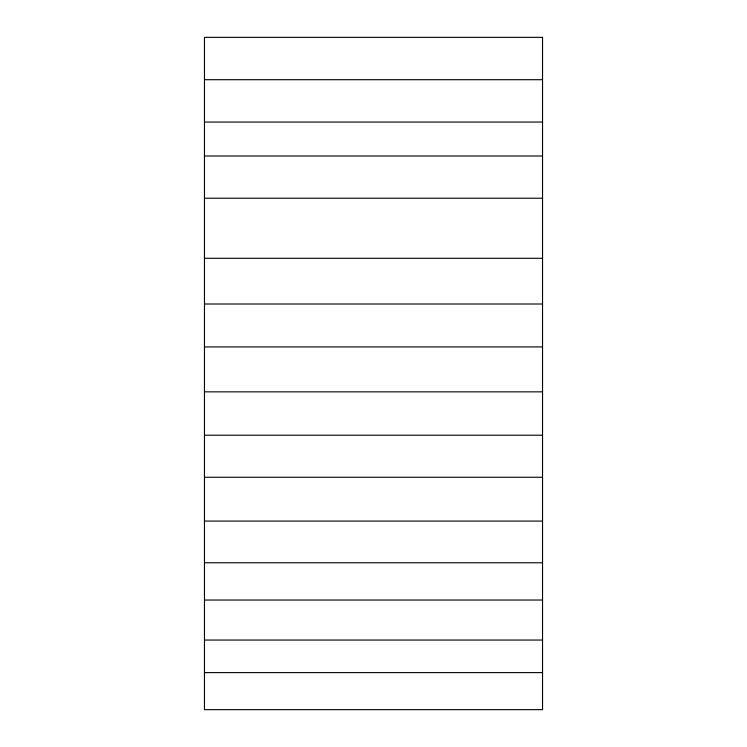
<?xml version="1.0" encoding="UTF-8"?>
<svg xmlns="http://www.w3.org/2000/svg" width="747" height="747" viewBox="0 0 747 747"><rect width="100%" height="100%" fill="white"/><g stroke="black" fill="none" stroke-linecap="round" stroke-linejoin="round"><path stroke-width="1.12" d="M204.463 79.705L542.537 79.705M204.463 122.05L542.537 122.05M204.463 156.002L542.537 156.002M204.463 198.226L542.537 198.226M204.463 258.285L542.537 258.285M204.463 304.001L542.537 304.001M204.463 346.925L542.537 346.925M204.463 391.848L542.537 391.848M204.463 435.212L542.537 435.212M204.463 477.258L542.537 477.258M204.463 521.079L542.537 521.079M204.463 562.771L542.537 562.771M204.463 600.037L542.537 600.037M204.463 640.048L542.537 640.048M204.463 672.608L542.537 672.608M542.537 37.35L204.463 37.35L204.463 709.65L542.537 709.65L542.537 37.35"/></g></svg>
